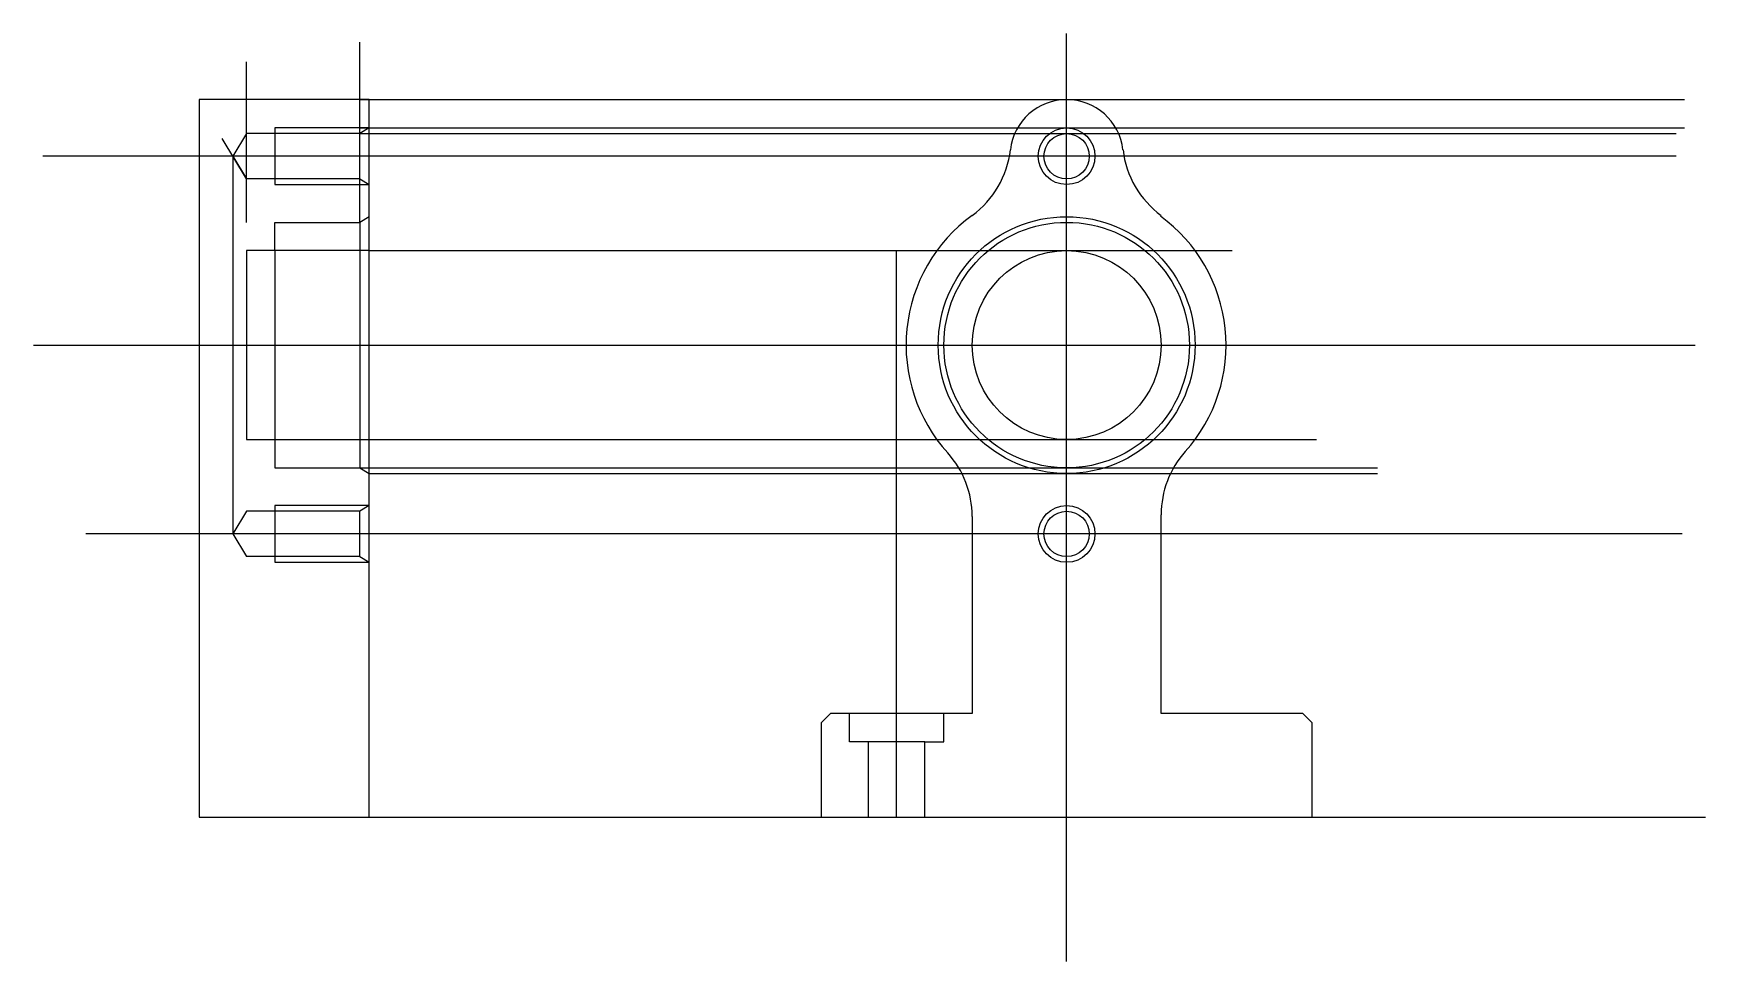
# Model space of a CAD drawing. Header units: inches. Extents: x 1 to 178, y -8 to 90.
import ezdxf

# ---------------------------------------------------------------- set-up
doc = ezdxf.new("R2010")
doc.units = ezdxf.units.IN
doc.header["$MEASUREMENT"] = 0
doc.layers.add('Layer1', color=3, linetype='Continuous')
doc.layers.add('Layer2', color=1, linetype='Continuous')

msp = doc.modelspace()

# ---------------------------------------------------------------- linework, layer by layer
for p, q in [((36.73, 82.86), (18.73, 82.86)), ((18.73, 82.86), (18.73, 6.86)), ((36.73, 6.86), (36.73, 82.86)), ((36.73, 79.86), (26.73, 79.86)), ((26.73, 79.86), (26.73, 73.86)), ((36.73, 79.86), (35.73, 79.26)), ((23.73, 79.26), (22.29, 76.86)), ((35.73, 79.26), (23.73, 79.26)), ((35.73, 74.46), (35.73, 79.26)), ((22.29, 76.86), (23.73, 74.46)), ((35.73, 74.46), (23.73, 74.46)), ((35.73, 74.46), (36.73, 73.86)), ((26.73, 73.86), (36.73, 73.86)), ((26.73, 66.86), (26.73, 69.86)), ((26.73, 69.86), (35.73, 69.86)), ((36.73, 70.46), (35.73, 69.86)), ((35.73, 69.86), (35.73, 43.86)), ((36.73, 69.86), (36.73, 70.46)), ((26.73, 66.86), (23.73, 66.86)), ((23.73, 66.86), (23.73, 46.86)), ((26.73, 66.86), (26.73, 46.86)), ((23.73, 46.86), (26.73, 46.86)), ((26.73, 46.86), (26.73, 43.86)), ((26.73, 43.86), (35.73, 43.86)), ((35.73, 43.86), (36.73, 43.26)), ((23.73, 39.26), (22.29, 36.86)), ((35.73, 39.26), (23.73, 39.26)), ((36.73, 39.86), (26.73, 39.86)), ((26.73, 39.86), (26.73, 33.86)), ((36.73, 39.86), (35.73, 39.26)), ((35.73, 34.46), (35.73, 39.26)), ((100.57, 38.72), (100.57, 17.86)), ((120.57, 17.86), (120.57, 38.9)), ((22.29, 36.86), (23.73, 34.46)), ((35.73, 34.46), (23.73, 34.46)), ((26.73, 33.86), (36.73, 33.86)), ((35.73, 34.46), (36.73, 33.86)), ((84.57, 16.86), (85.57, 17.86)), ((100.57, 17.86), (85.57, 17.86)), ((87.57, 14.86), (87.57, 17.86)), ((97.57, 14.86), (97.57, 17.86)), ((135.57, 17.86), (120.57, 17.86)), ((136.57, 16.86), (135.57, 17.86)), ((84.57, 16.86), (84.57, 6.86)), ((136.57, 6.86), (136.57, 16.86)), ((89.57, 14.86), (87.57, 14.86)), ((95.57, 14.86), (89.57, 14.86)), ((89.57, 14.86), (89.57, 6.86)), ((95.57, 6.86), (95.57, 14.86)), ((95.57, 14.86), (97.57, 14.86)), ((18.73, 6.86), (36.73, 6.86)), ((84.57, 6.86), (136.57, 6.86))]:
    msp.add_line(p, q)
for centre, radius in [((110.57, 76.86), 3), ((110.57, 76.86), 2.4), ((110.57, 56.86), 13.6), ((110.57, 56.86), 13), ((110.57, 56.86), 10), ((110.57, 36.86), 3), ((110.57, 36.86), 2.4)]:
    msp.add_circle(centre, radius)
for centre, radius, start, end in [((110.57, 76.86), 6, 6.5496, 173.4504), ((94.68, 78.68), 10, 306.0666, 353.4504), ((126.47, 78.68), 10, 186.5496, 233.9334), ((110.57, 56.86), 17, 126.0666, 222.2054), ((110.57, 56.86), 16.88, 318.0756, 53.9334), ((90.57, 38.72), 10, 0, 42.2054), ((130.57, 38.9), 10, 138.0756, 180)]:
    msp.add_arc(centre, radius, start, end)
at = {"layer": 'Layer1'}
for p, q in [((110.57, -8.43), (110.57, 89.87)), ((35.73, 82.86), (175.97, 82.86)), ((175.1, 76.86), (2.17, 76.86)), ((36.73, 66.86), (26.73, 66.86)), ((92.57, 6.86), (92.57, 66.86)), ((1.19, 56.86), (177.11, 56.86)), ((26.73, 46.86), (36.73, 46.86)), ((175.75, 36.86), (6.73, 36.86)), ((36.73, 6.86), (178.21, 6.86))]:
    msp.add_line(p, q, dxfattribs=at)
at = {"layer": 'Layer2'}
for p, q in [((35.73, 69.86), (35.73, 88.93)), ((23.73, 69.86), (23.73, 86.86)), ((35.73, 79.86), (175.97, 79.86)), ((23.73, 74.46), (21.15, 78.74)), ((23.73, 79.26), (22.29, 76.86)), ((35.73, 79.26), (175.1, 79.26)), ((22.29, 76.86), (22.29, 36.86)), ((36.73, 66.86), (128.08, 66.86)), ((36.73, 46.86), (137.02, 46.86)), ((35.73, 43.86), (143.47, 43.86)), ((36.73, 43.26), (143.47, 43.26))]:
    msp.add_line(p, q, dxfattribs=at)

doc.saveas('drawing.dxf')
